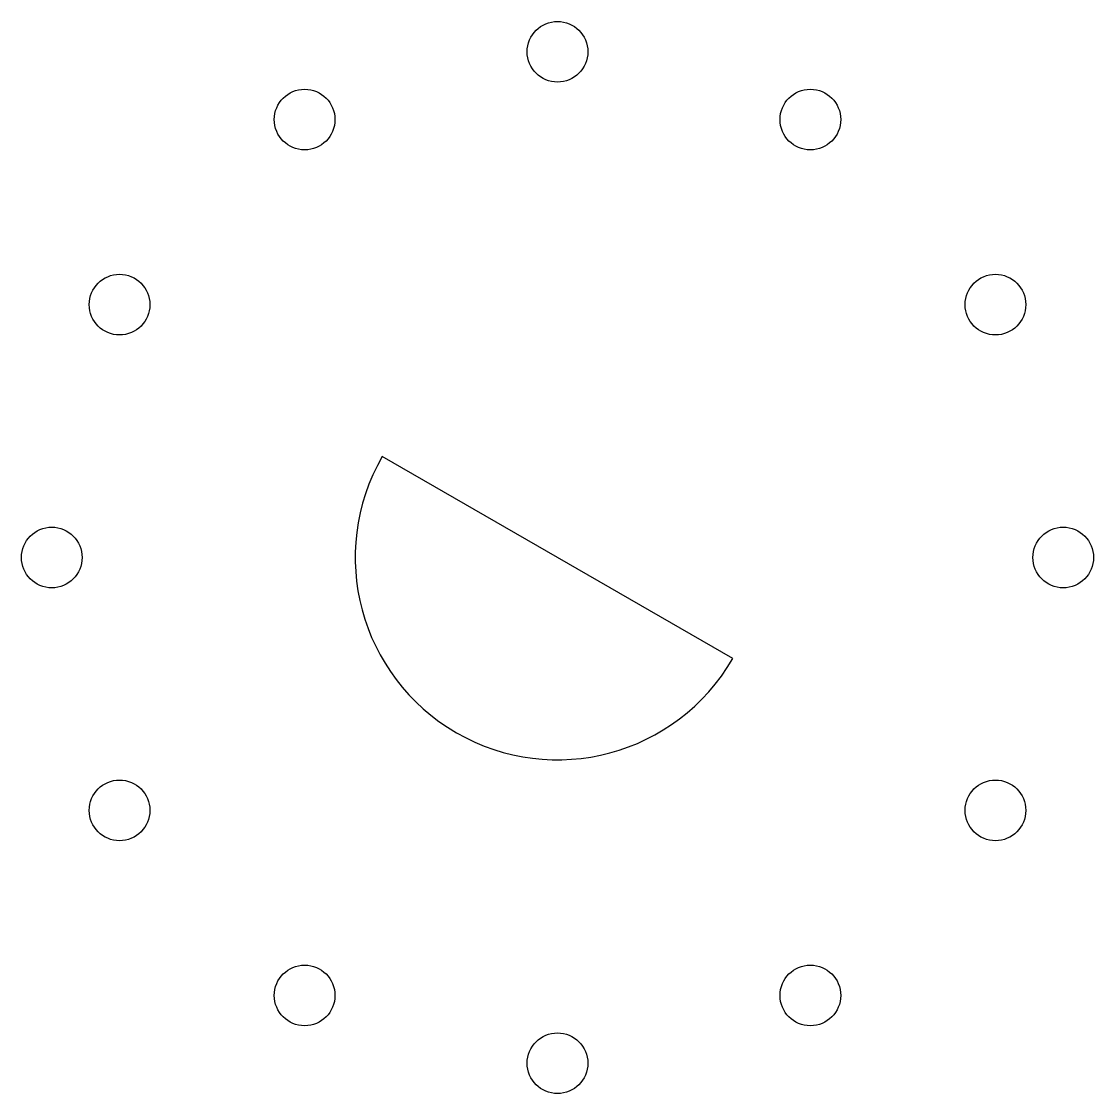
# Model space of a CAD drawing. Extents: x -13.2 to 13.2, y -13.2 to 13.2.
import ezdxf

# ---------------------------------------------------------------- set-up
doc = ezdxf.new("R2010")
doc.units = 0
doc.header["$MEASUREMENT"] = 0
doc.layers.add('MODELSKETCH_VISIBLE', color=7, linetype='CONTINUOUS')

msp = doc.modelspace()

# ---------------------------------------------------------------- linework, layer by layer
at = {"layer": 'MODELSKETCH_VISIBLE'}
msp.add_line((4.33, -2.5), (-4.33, 2.5), dxfattribs=at)
for centre in [(0, 12.5), (-6.25, 10.825), (6.25, 10.825), (-10.825, 6.25), (10.825, 6.25), (-12.5, 0), (12.5, 0), (-10.825, -6.25), (10.825, -6.25), (-6.25, -10.825), (6.25, -10.825), (0, -12.5)]:
    msp.add_circle(centre, 0.75, dxfattribs=at)
msp.add_arc((0, 0), 5, 150, 330, dxfattribs=at)

doc.saveas('drawing.dxf')
